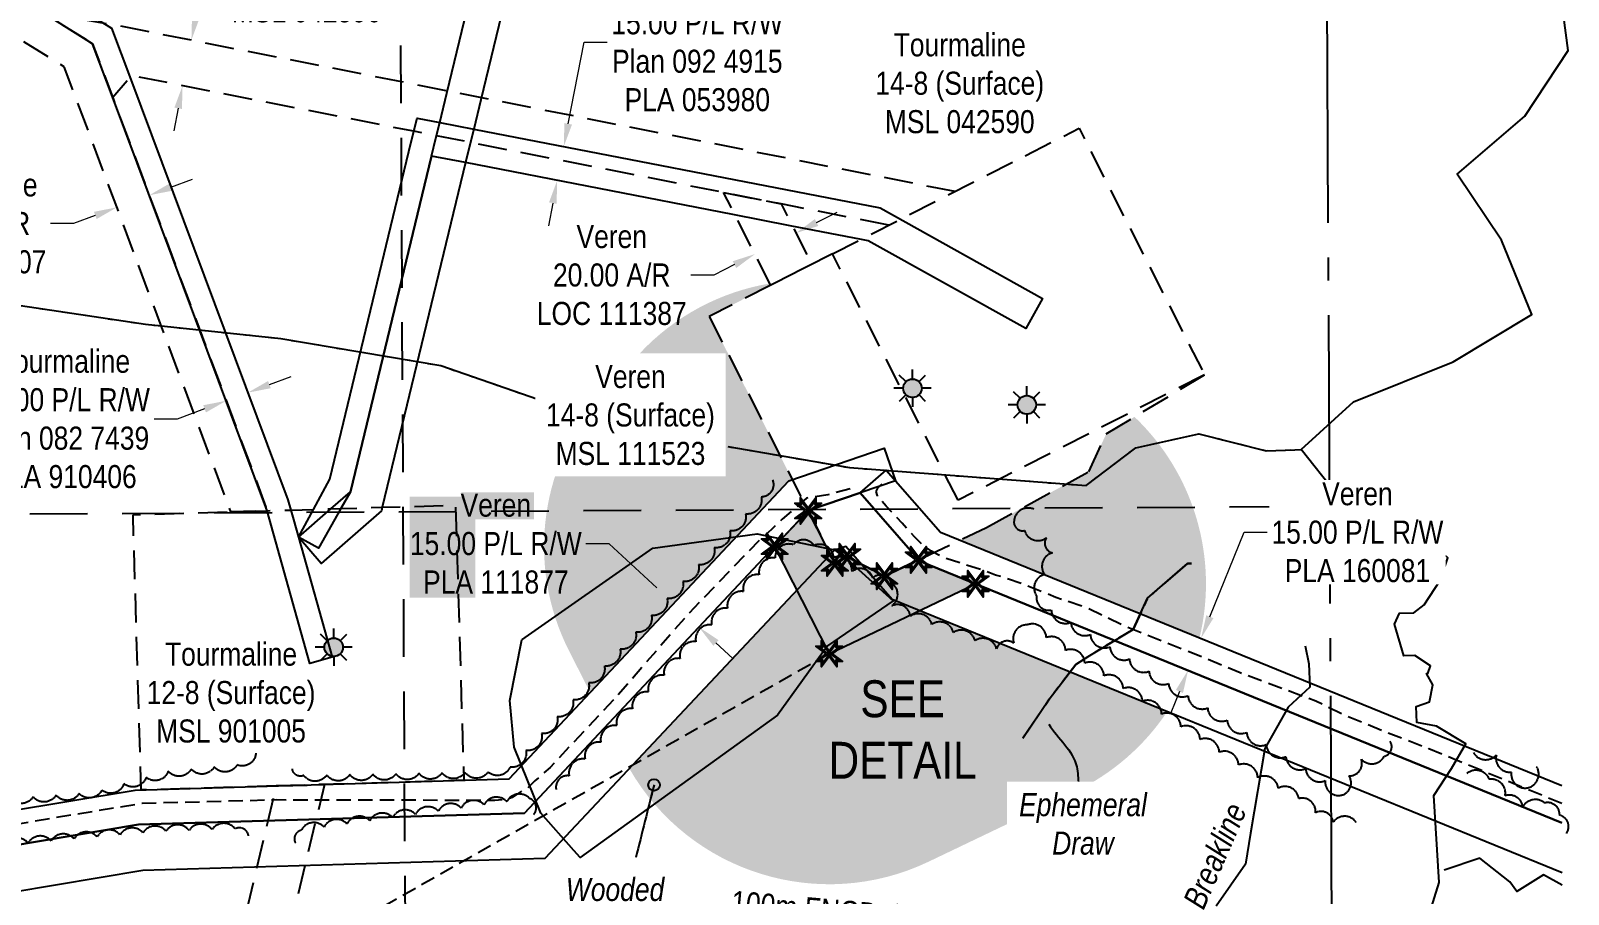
# Model space of a CAD drawing. Extents: x 522678 to 525047, y 5973691 to 5975795.
# Drawn here: x 523102 to 523768, y 5974030 to 5974404 of the extents above; entities that cross this region are included whole.
import ezdxf

# ---------------------------------------------------------------- set-up
doc = ezdxf.new("R2010")
doc.units = 0
doc.header["$LTSCALE"] = 5
doc.header["$PDSIZE"] = 10
for name, pattern in [('0', [1, 1, 0]), ('foc-ACCESSROAD', [3.75, 2.5, -1.25]), ('foc-LSD', [8, 5, -3]), ('foc-QUARTERLINE', [33, 25, -3, 2, -3]), ('foc-TIELINE', [1.875, 1.25, -0.625]), ('foc-TOPO-ephemeral', [6.25, 3.125, -0.625, 0.625, -0.625, 0.625, -0.625]), ('foc-WHEELTRACKS', [2, 0.4, -1.6]), ('UG_PIPE', [1.875, 1.25, -0.625])]:
    doc.linetypes.add(name, pattern=pattern)
doc.layers.get('Defpoints').update_dxf_attribs({"color": 9})
for name, color, linetype in [('AS-PIPE-UG', 44, 'UG_PIPE'), ('AS-UNDERLAY-H', 141, 'Continuous'), ('C-AR', 13, 'foc-ACCESSROAD'), ('C-RW', 13, 'Continuous'), ('C-WS', 13, 'foc-ACCESSROAD'), ('DETAIL-T', 7, 'Continuous'), ('F-AR', 190, 'foc-ACCESSROAD'), ('F-RW', 190, 'Continuous'), ('F-WS', 190, 'foc-ACCESSROAD'), ('F-WS-S', 8, 'Continuous'), ('L-MON', 1, 'Continuous'), ('L-QSEC', 8, 'foc-QUARTERLINE'), ('L-SECTION-LSD', 7, 'foc-LSD'), ('L-TIE', 7, 'foc-TIELINE'), ('P-BUFFER-H 30m', 51, 'Continuous'), ('P-BUFFER-T', 40, 'Continuous'), ('P-PROPOSED', 10, 'Continuous'), ('P-PROPOSED-H', 21, 'Continuous'), ('T-BUSH', 110, '0'), ('T-CREEK', 160, 'Continuous'), ('T-DRAW', 143, 'foc-TOPO-ephemeral'), ('T-SLOPE', 48, 'Continuous'), ('T-WATER', 160, 'Continuous'), ('T-WATER-P3', 160, 'foc-WHEELTRACKS'), ('T-WATER-T', 170, 'Continuous'), ('WETLAND', 143, 'Continuous'), ('WETLAND-T', 146, 'Continuous')]:
    doc.layers.add(name, color=color, linetype=linetype)
for name, color, linetype, lineweight in [('C-AR-T', 13, 'Continuous', 9), ('C-RW-T', 13, 'Continuous', 9), ('F-AR-T', 190, 'Continuous', 9), ('F-RW-T', 190, 'Continuous', 9), ('F-WS-T', 190, 'Continuous', 9), ('T-TEXT', 48, 'Continuous', 18)]:
    doc.layers.add(name, color=color, linetype=linetype, lineweight=lineweight)
doc.styles.add('80CG', font='ARIALN.TTF', dxfattribs={"height": 10})
doc.styles.add('80L', font='ARIALN.TTF', dxfattribs={"height": 10})
doc.styles.add('foc-LtypeFont', font='ARIALN.TTF', dxfattribs={"height": 7.349999999999999})
doc.linetypes.add('foc-TOPO-flowdirection-NOLINE', pattern='A,0,[">",foc-LtypeFont,S=0.3,R=0,X=0,Y=-0.945],-20,[">",foc-LtypeFont,S=0.3,R=0,X=0,Y=-0.945],0', length=20)
doc.dimstyles.new('Compass 5 000', dxfattribs={"dimscale": 5, "dimtxt": 9, "dimasz": 2, "dimexe": 0.2, "dimexo": 0.0625, "dimgap": 0.5, "dimtad": 0, "dimtih": 1, "dimtoh": 1, "dimzin": 0, "dimdsep": 46, "dimtxsty": '80CG', "dimcen": 0.1, "dimse1": 1, "dimse2": 1, "dimclrd": 256, "dimclrt": 256, "dimaunit": 1, "dimadec": 4, "dimazin": 0, "dimtfac": 0.06, "dimtofl": 0, "dimtmove": 0, "dimatfit": 1, "dimfxl": 0.2, "dimtolj": 1, "dimtzin": 0, "dimlwd": -1, "dimarcsym": 0})

# ---------------------------------------------------------------- blocks, each defined once
blk = doc.blocks.new('GAS')
h = blk.add_hatch(color=255)
h.dxf.hatch_style = 1
edge = h.paths.add_edge_path()
edge.add_arc((0, 0), 0.9, 0, 360)
for p, q in [((0, 0.8077887887338874), (0, 1.615577579286764)), ((-0.8077887898725749, 0), (-1.615577579628734, 0)), ((-0.5711929310346023, 0.5711929297831376), (-1.142385862069204, 1.142385861385264)), ((0.5711929310309642, 0.5711929297831376), (1.142385862065566, 1.142385861385264)), ((1.615577579625096, 0), (0.8077887898689368, 0)), ((-0.5711929310346023, -0.5711929316021271), (-1.142385862069204, -1.142385863204253)), ((0, -0.8077887905528768), (0, -1.615577581105753)), ((1.142385862065566, -1.142385863204253), (0.5711929310309642, -0.5711929316021271))]:
    blk.add_line(p, q)
blk.add_circle((0, 0), 0.8000000000000003)
blk = doc.blocks.new('*D19')
at = {"layer": 'Defpoints', "color": 0, "transparency": 16777216}
for p in [(523139.2750503998, 5974327.661369212), (523154.1843393564, 5974330.629189067), (523140.1320033029, 5974325.37113303)]:
    blk.add_point(p, dxfattribs=at)
at = {"layer": 'F-AR-T', "transparency": 16777216}
for p, q in [((523162.6932110256, 5974336.423898116), (523172.0590355983, 5974339.928370983)), ((523120.5434012553, 5974320.652423477), (523110.5434012557, 5974320.652423477)), ((523129.9092258275, 5974324.156896344), (523120.5434012553, 5974320.652423477))]:
    blk.add_line(p, q, dxfattribs=at)
for points in [[(523162.1091322142, 5974337.984868878), (523163.2772898371, 5974334.862927353), (523153.3273864533, 5974332.919425248)], [(523129.3251470162, 5974325.717867106), (523130.4933046391, 5974322.595925582), (523139.2750503998, 5974327.661369212)]]:
    blk.add_solid(points, dxfattribs=at)
at = {"layer": 'F-AR-T', "transparency": 16777216, "insert": (523076.2425827018, 5974320.652423477), "char_height": 10, "attachment_point": 5, "style": '80CG'}
blk.add_mtext('\\A1;Tourmaline\\P15.00 A/R\\PLOC 910507', dxfattribs=at)
blk = doc.blocks.new('*D20')
at = {"layer": 'Defpoints', "color": 0, "transparency": 16777216}
for p in [(523184.4618848164, 5974249.711581515), (523193.8297709927, 5974253.216833444), (523186.6717654923, 5974243.805612114)]:
    blk.add_point(p, dxfattribs=at)
at = {"layer": 'F-RW-T', "transparency": 16777216}
for p, q in [((523205.4054737282, 5974250.815343626), (523214.7712957878, 5974254.319823209)), ((523165.4341118657, 5974235.858960656), (523155.4341118662, 5974235.858960656)), ((523177.3059434327, 5974240.301132531), (523165.4341118657, 5974235.858960656))]:
    blk.add_line(p, q, dxfattribs=at)
for points in [[(523204.8213937976, 5974252.376313969), (523205.989553659, 5974249.254373282), (523196.0396516686, 5974247.310864043)], [(523176.7218635022, 5974241.862102875), (523177.8900233635, 5974238.740162187), (523186.6717654923, 5974243.805612114)]]:
    blk.add_solid(points, dxfattribs=at)
at = {"layer": 'F-RW-T', "transparency": 16777216, "insert": (523116.3481637074, 5974235.858960656), "char_height": 10, "attachment_point": 5, "style": '80CG'}
blk.add_mtext('\\A1;Tourmaline\\P10.00 P/L R/W\\PPlan 082 7439\\PPLA 910406', dxfattribs=at)
blk = doc.blocks.new('*D21')
at = {"layer": 'C-RW-T', "transparency": 16777216}
for p, q in [((523352.6086636088, 5974181.829709841), (523342.6086636093, 5974181.829709841)), ((523373.2478468646, 5974162.668963416), (523352.6086636088, 5974181.829709841)), ((523398.9399062959, 5974138.817291101), (523406.2685864801, 5974132.013582792))]:
    blk.add_line(p, q, dxfattribs=at)
for points in [[(523374.3817982501, 5974163.890410114), (523372.1138954796, 5974161.447516719), (523380.5765270488, 5974155.865255106)], [(523400.0738576814, 5974140.038737799), (523397.8059549108, 5974137.595844404), (523391.6112261121, 5974145.620999411)]]:
    blk.add_solid(points, dxfattribs=at)
at = {"layer": 'Defpoints', "color": 0, "transparency": 16777216}
for p in [(523391.6112261121, 5974145.620999411), (523365.4295019875, 5974139.54949062), (523376.4642010508, 5974129.305234925)]:
    blk.add_point(p, dxfattribs=at)
at = {"layer": 'C-RW-T', "transparency": 16777216, "insert": (523303.5227154507, 5974181.829709841), "char_height": 10, "attachment_point": 5, "style": '80CG'}
blk.add_mtext('\\A1;Veren\\P15.00 P/L R/W\\PPLA 111877', dxfattribs=at)
blk = doc.blocks.new('*D22')
at = {"layer": 'C-RW-T', "transparency": 16777216}
for p, q in [((523613.0266954801, 5974150.18861603), (523627.9117879369, 5974186.770899433)), ((523627.9117879369, 5974186.770899433), (523637.9117879369, 5974186.770899433)), ((523599.8374156095, 5974117.774039131), (523596.0685297889, 5974108.511453116))]:
    blk.add_line(p, q, dxfattribs=at)
for points in [[(523611.4829311443, 5974150.816763667), (523614.5704598157, 5974149.560468393), (523609.2578096595, 5974140.926030017)], [(523598.2936512737, 5974118.402186768), (523601.3811799451, 5974117.145891494), (523603.6063014306, 5974127.036625145)]]:
    blk.add_solid(points, dxfattribs=at)
at = {"layer": 'Defpoints', "color": 0, "transparency": 16777216}
for p in [(523598.7528596278, 5974145.200425651), (523593.1013513987, 5974131.311020779), (523603.6063014306, 5974127.036625145)]:
    blk.add_point(p, dxfattribs=at)
at = {"layer": 'C-RW-T', "transparency": 16777216, "insert": (523676.9977360961, 5974186.770899432), "char_height": 10, "attachment_point": 5, "style": '80CG', "bg_fill": 3, "box_fill_scale": 1.1, "bg_fill_color": 256, "bg_fill_true_color": 13158600, "bg_fill_transparency": 0}
blk.add_mtext('\\A1;Veren\\P15.00 P/L R/W\\PPLA 160081', dxfattribs=at)
blk = doc.blocks.new('*D24')
at = {"layer": 'Defpoints', "color": 0, "transparency": 16777216}
for p in [(523332.9928683237, 5974354.041250299), (523379.1857856165, 5974345.072841713), (523376.3284922085, 5974330.355992363)]:
    blk.add_point(p, dxfattribs=at)
at = {"layer": 'F-RW-T', "transparency": 16777216}
for p, q in [((523334.8987906663, 5974363.857943227), (523341.7734415921, 5974399.266698146)), ((523341.7734415921, 5974399.266698146), (523351.7734415919, 5974399.266698146)), ((523328.2296525732, 5974329.507708021), (523326.3237302309, 5974319.691015094))]:
    blk.add_line(p, q, dxfattribs=at)
for points in [[(523333.2626751784, 5974364.175596951), (523336.534906154, 5974363.540289503), (523332.9928683237, 5974354.041250299)], [(523326.5935370853, 5974329.825361745), (523329.865768061, 5974329.190054297), (523330.1355749158, 5974339.324400948)]]:
    blk.add_solid(points, dxfattribs=at)
at = {"layer": 'F-RW-T', "transparency": 16777216, "insert": (523390.8593897508, 5974399.266698146), "char_height": 10, "attachment_point": 5, "style": '80CG'}
blk.add_mtext('\\A1;Tourmaline\\P15.00 P/L R/W\\PPlan 092 4915\\PPLA 053980', dxfattribs=at)
blk = doc.blocks.new('*D25')
at = {"layer": 'Defpoints', "color": 0, "transparency": 16777216}
for p in [(523171.5800767913, 5974400.175852289), (523207.3820048324, 5974393.234691308), (523203.549369744, 5974373.466279942)]:
    blk.add_point(p, dxfattribs=at)
at = {"layer": 'F-AR-T', "transparency": 16777216}
for p, q in [((523173.4834028417, 5974409.993048933), (523177.2633519094, 5974429.48971021)), ((523177.2633519094, 5974429.48971021), (523187.2633519094, 5974429.48971021)), ((523165.8441156526, 5974370.590244279), (523163.9407896025, 5974360.773047635))]:
    blk.add_line(p, q, dxfattribs=at)
for points in [[(523171.8472034012, 5974410.310269942), (523175.1196022824, 5974409.675827925), (523171.5800767913, 5974400.175852289)], [(523164.207916212, 5974370.907465287), (523167.4803150933, 5974370.273023271), (523167.747441703, 5974380.407440923)]]:
    blk.add_solid(points, dxfattribs=at)
at = {"layer": 'F-AR-T', "transparency": 16777216, "insert": (523221.536885333, 5974429.48971021), "char_height": 10, "attachment_point": 5, "style": '80CG'}
blk.add_mtext('\\A1;Tourmaline\\P20.00 A/R\\PMSL 042590', dxfattribs=at)
blk = doc.blocks.new('*D26')
at = {"layer": 'C-AR-T', "transparency": 16777216}
for p, q in [((523442.5550671415, 5974321.073923307), (523451.4535812079, 5974325.636427818)), ((523406.9707799642, 5974302.828914139), (523398.0722658974, 5974298.266409629)), ((523398.0722658974, 5974298.266409629), (523388.0722658974, 5974298.266409629))]:
    blk.add_line(p, q, dxfattribs=at)
for points in [[(523441.7946497235, 5974322.557008985), (523443.3154845601, 5974319.59083763), (523433.6565530747, 5974316.511418797)], [(523406.2103625461, 5974304.311999817), (523407.7311973828, 5974301.345828461), (523415.8692940311, 5974307.391418649)]]:
    blk.add_solid(points, dxfattribs=at)
at = {"layer": 'Defpoints', "color": 0, "transparency": 16777216}
for p in [(523415.8692940311, 5974307.391418649), (523436.5338962208, 5974310.899571531), (523418.7466371772, 5974301.779571383)]:
    blk.add_point(p, dxfattribs=at)
at = {"layer": 'C-AR-T', "transparency": 16777216, "insert": (523353.7714473438, 5974298.266409628), "char_height": 10, "attachment_point": 5, "style": '80CG'}
blk.add_mtext('\\A1;Veren\\P20.00 A/R\\PLOC 111387', dxfattribs=at)
blk = doc.blocks.new('TEMP')
h = blk.add_hatch(color=255)
h.dxf.hatch_style = 1
h.paths.add_polyline_path([(-5.274161e-10, 0.2514284397220763), (-0.6656854269836912, 1.152061669657268), (-0.6656854269836914, 0.6656854303339061), (-1.152061663105632, 0.6656854303339061), (-0.2514284404497629, 5.273253e-10), (-1.152061661774314, -0.665685419564579), (-0.6656854224511335, -0.6656854195645793), (-0.6656854224511335, -1.152061655686338), (-5.273251e-10, -0.2514284436956587), (0.6656854183820542, -1.152061663420681), (0.6656854183820542, -0.6656854208922597), (1.152061656810019, -0.6656854053035205), (0.2514284429676993, 5.273253e-10), (1.152061671303363, 0.6656854258011663), (0.6656854287749412, 0.6656854258011663), (0.6656854131859291, 1.15206166422904)])
h.paths.add_polyline_path([(0.5656854229146121, 0.8485281473411305), (0.5656854319800914, 0.5656854258011663), (0.8485281444547581, 0.5656854258011663), (0.0831890339399251, 0), (0.8485281399220186, -0.5656854150320215), (0.5656854183820542, -0.5656854240973189), (0.5656854183820542, -0.8485281365719859), (0, -0.08318903609469999), (-0.5656854224511337, -0.8485281320390644), (-0.5656854224511337, -0.5656854195645792), (-0.8485281349258001, -0.5656854195645794), (-0.0831890328488955, 0), (-0.8485281394583584, 0.5656854303339058), (-0.5656854269836913, 0.5656854303339061), (-0.5656854269836913, 0.8485281428085727), (0, 0.0831890306941206)], flags=16)
h = blk.add_hatch(color=1)
h.dxf.hatch_style = 1
h.paths.add_polyline_path([(0, 0.0831890306941205), (-0.5656854269836911, 0.8485281428085727), (-0.5656854269836912, 0.5656854303339061), (-0.8485281394583578, 0.5656854303339061), (-0.0831890328488953, -1e-16), (-0.8485281349258001, -0.5656854195645793), (-0.5656854224511337, -0.5656854195645793), (-0.5656854224511337, -0.848528132039064), (0, -0.08318903609469999), (0.5656854183820542, -0.8485281365719856), (0.5656854183820542, -0.5656854240973191), (0.8485281399220184, -0.5656854150320213), (0.0831890339399251, -1e-16), (0.8485281444547581, 0.5656854258011663), (0.5656854319800914, 0.5656854258011663), (0.5656854229146121, 0.8485281473411308)])
at = {"color": 1}
for p, q in [((-0.0831890328488953, 0), (0.0831890339399252, 0)), ((0, 0.0831890306941205), (0, -0.08318903609469999))]:
    blk.add_line(p, q, dxfattribs=at)
at = {"color": 255, "flags": 128}
blk.add_lwpolyline([(-0.251428440449763, 5.27325e-10), (-1.152061663105632, 0.6656854303339061), (-0.6656854269836914, 0.6656854303339061), (-0.6656854269836914, 1.152061669657268), (-5.274159999999999e-10, 0.2514284397220763), (0.6656854131859291, 1.15206166422904), (0.6656854287749412, 0.6656854258011663), (1.152061671303363, 0.6656854258011663), (0.2514284429676991, 5.27325e-10), (1.152061656810019, -0.6656854053035204), (0.6656854183820542, -0.6656854208922596), (0.6656854183820542, -1.152061663420681), (-5.27325e-10, -0.2514284436956586), (-0.6656854224511335, -1.152061655686338), (-0.6656854224511335, -0.6656854195645793), (-1.152061661774314, -0.6656854195645793)], close=True, dxfattribs=at)
at = {"color": 1, "flags": 128}
blk.add_lwpolyline([(-0.0831890328488953, 0), (-0.8485281394583578, 0.5656854303339061), (-0.5656854269836913, 0.5656854303339061), (-0.5656854269836913, 0.8485281428085727), (0, 0.0831890306941205), (0.5656854229146121, 0.8485281473411305), (0.5656854319800914, 0.5656854258011663), (0.8485281444547581, 0.5656854258011663), (0.0831890339399252, 0), (0.8485281399220184, -0.5656854150320214), (0.5656854183820542, -0.5656854240973189), (0.5656854183820542, -0.8485281365719856), (0, -0.08318903609469999), (-0.5656854224511335, -0.848528132039064), (-0.5656854224511335, -0.5656854195645792), (-0.8485281349258001, -0.5656854195645792)], close=True, dxfattribs=at)

msp = doc.modelspace()

# ---------------------------------------------------------------- hatches: boundary and pattern name
at = {"layer": 'AS-UNDERLAY-H'}
h = msp.add_hatch(color=256, dxfattribs=at)
h.dxf.hatch_style = 1
h.paths.add_polyline_path([(523266.2327806012, 5974202.277971695), (523294.5809477205, 5974202.277971695), (523294.5809477205, 5974158.500552157), (523266.2327806012, 5974158.500552157)])
h = msp.add_hatch(color=256, dxfattribs=at)
h.dxf.hatch_style = 1
h.paths.add_polyline_path([(523288.5286951399, 5974204.092631968), (523320.0809141228, 5974204.092631968), (523320.0809141228, 5974192.365857841), (523288.5286951399, 5974192.365857841)])
at = {"layer": 'P-BUFFER-H 30m'}
h = msp.add_hatch(color=256, dxfattribs=at)
h.dxf.hatch_style = 1
edge = h.paths.add_edge_path()
edge.add_arc((523511.4031112422, 5974164.483417061), 99.94220000008123, 295.5776961907939, 326.2776568551104, ccw=False)
edge.add_line((523554.5516225093, 5974074.335486878), (523491.1902200762, 5974044.00811074))
edge.add_arc((523448.0417088087, 5974134.156040923), 99.94219999971143, 209.9214887939318, 295.57769619123485, ccw=False)
edge.add_line((523361.4208316273, 5974084.303588855), (523434.0211902478, 5974161.676187129))
edge.add_line((523434.0211902479, 5974161.67618713), (523448.041708809, 5974134.156040923))
edge.add_line((523448.041708809, 5974134.156040923), (523487.0510347082, 5974152.827510525))
edge.add_line((523487.0510347082, 5974152.827510525), (523594.5288058982, 5974108.99862429))
edge = h.paths.add_edge_path()
edge.add_arc((523511.4031112427, 5974164.48341706), 99.94220000011802, -13.558457553594792, 46.36260017975161, ccw=False)
edge.add_line((523608.5600456022, 5974141.053234675), (523504.7034390318, 5974183.405428471))
edge.add_line((523504.7034390318, 5974183.40542847), (523516.2240394609, 5974188.908726486))
edge.add_line((523516.2240394609, 5974188.908726486), (523560.5178469383, 5974212.998552459))
edge.add_line((523560.5178469383, 5974212.998552459), (523568.1131519917, 5974229.438330325))
edge.add_line((523568.1131519916, 5974229.438330325), (523580.3724339163, 5974236.813741758))
edge = h.paths.add_edge_path()
edge.add_line((523344.4467806796, 5974117.334377812), (523430.5867858413, 5974209.136624269))
edge.add_line((523430.5867858413, 5974209.136624269), (523432.0238471808, 5974209.628699222))
edge.add_line((523432.0238471809, 5974209.628699222), (523396.026, 5974280.287))
edge.add_line((523396.026, 5974280.287), (523422.7414117426, 5974293.897535481))
edge.add_line((523422.7414117426, 5974293.897535481), (523422.3514552889, 5974294.663238226))
edge.add_arc((523438.9146577845, 5974196.10308571), 99.94219999977794, 99.5395173582179, 136.8225749917452)
edge.add_line((523366.0329789753, 5974264.489518829), (523351.4941464642, 5974248.99500518))
edge.add_arc((523424.3758252725, 5974180.60857206), 99.94219999998371, 136.8225749910594, 206.9971961912575)
edge.add_line((523335.3244527875, 5974135.240120473), (523344.4467806796, 5974117.334377812))
at = {"layer": 'P-PROPOSED-H'}
h = msp.add_hatch(color=256, dxfattribs=at)
h.dxf.hatch_style = 1
h.paths.add_polyline_path([(523486.7959606494, 5974174.865276803), (523471.9349953659, 5974167.752206911), (523455.7940192623, 5974176.181074924), (523450.450999998, 5974173.45899997), (523438.9146577838, 5974196.103085709), (523424.3758252726, 5974180.60857206), (523448.041708809, 5974134.156040923), (523511.4031112421, 5974164.483417061), (523487.266999998, 5974174.325999969)])

# ---------------------------------------------------------------- linework, layer by layer
at = {"layer": 'AS-PIPE-UG', "flags": 128}
for points in [[(523765.5969193013, 5974069.182290294), (523707.934, 5974092.945), (523688.695, 5974100.398), (523671.978, 5974107.2), (523658.9309999966, 5974113.591), (523626.183, 5974125.805000035), (523606.188, 5974134.124), (523576.369, 5974145.9), (523559.942, 5974153.934), (523546.198, 5974158.563), (523533.1469999966, 5974163.876), (523523.165, 5974167.402), (523520.112, 5974168.248), (523514.165, 5974170.514), (523507.0789999967, 5974172.765), (523496.84, 5974176.034), (523494.918, 5974177.191), (523492.336, 5974178.556), (523488.169, 5974181.607), (523484.969, 5974184.869), (523479.654, 5974190.703), (523472.769, 5974198.173), (523471.062, 5974200.155), (523468.924, 5974202.586), (523468.406, 5974204.464), (523469.301, 5974206.221), (523473.194, 5974209.527)], [(523457.1019999966, 5974205.669), (523447.4019999999, 5974202.99), (523438.12, 5974201.544), (523427.698, 5974192.486), (523420.079, 5974185.084), (523417.647, 5974183.213), (523386.647, 5974151.072), (523356.169, 5974115.863), (523327.0389999978, 5974084.843), (523320.415, 5974078.979), (523317.515, 5974076.095), (523315.721, 5974075.284), (523310.608, 5974071.747), (523307.495, 5974070.825), (523303.041, 5974070.505), (523208.258, 5974070.729), (523150.223, 5974069.189000054), (523077.116, 5974057.122), (522977.648, 5974055.625), (522849.415, 5974052.87), (522742.1798353035, 5974051.421929343)]]:
    msp.add_lwpolyline(points, dxfattribs=at)
at = {"layer": 'C-AR', "flags": 128}
msp.add_lwpolyline([(523402.2828522754, 5974334.069136621), (523427.2253258147, 5974329.138329405), (523440.5516864302, 5974302.971225899), (523422.7414117426, 5974293.897535481)], close=True, dxfattribs=at)
msp.add_lwpolyline([(523159.3597819726, 5973692.997743352), (523143.4964369201, 5973792.830534185), (523142.3195635768, 5973800.243291759), (523204.762523097, 5974061.176654832), (523208.5065372844, 5974076.823380891), (523229.22461435, 5974077.444470015), (523225.4769543773, 5974061.78462021), (523162.7001160908, 5973799.455281781), (523163.7326781665, 5973792.949750587), (523179.5961725459, 5973693.117494655)], dxfattribs=at)
at = {"layer": 'C-RW', "flags": 128}
for points in [[(522742.1439649884, 5974058.686326848), (522802.0143133564, 5974059.867393916), (523090.5537876516, 5974065.57886697), (523147.1591647799, 5974074.984301628), (523309.2688018414, 5974079.844044754), (523430.5867858413, 5974209.136624269), (523471.8705269226, 5974223.272899718), (523476.727, 5974209.09), (523438.969, 5974196.161), (523315.941, 5974065.046), (523148.619, 5974060.03), (523091.938, 5974050.612), (522802.3109999964, 5974044.879), (522742.2179967255, 5974043.693540598)], [(522742.2179967255, 5974043.693540598), (522802.3109999964, 5974044.879), (523091.938, 5974050.612), (523148.619, 5974060.03), (523315.941, 5974065.046), (523438.969, 5974196.161), (523461.466212218, 5974203.864439186), (523487.267, 5974174.326), (523765.6397749237, 5974060.807003968)], [(523765.750462463, 5974039.175307125), (523475.3306197828, 5974157.607035878), (523455.2422941526, 5974180.605472593), (523450.145285541, 5974178.86016764), (523324.8372642109, 5974045.31527366), (523150.5654469602, 5974040.090931163), (523093.7836164621, 5974030.656177372), (522802.7065821895, 5974024.894474776), (522742.3167057083, 5974023.703158944)]]:
    msp.add_lwpolyline(points, dxfattribs=at)
at = {"layer": 'C-RW'}
msp.add_lwpolyline([(523765.6397749237, 5974060.807003968), (523487.267, 5974174.326), (523461.4499999965, 5974203.883), (523472.7407111904, 5974213.745039139), (523496.2192851626, 5974186.865223092), (523765.5567592685, 5974077.030776577)], dxfattribs=at)
at = {"layer": 'C-WS'}
msp.add_lwpolyline([(523450.450999998, 5974173.45899997), (523455.7940192623, 5974176.181074924), (523471.9349953659, 5974167.752206911), (523516.2240394609, 5974188.908726486), (523560.5178469383, 5974212.998552459), (523568.1131519916, 5974229.438330325), (523610.6817476879, 5974255.048387204), (523503.8989654086, 5974200.64642399), (523449.4568234864, 5974307.508070962), (523422.7414117426, 5974293.897535481), (523396.026, 5974280.287)], close=True, dxfattribs=at)
at = {"layer": 'F-AR', "flags": 128}
msp.add_lwpolyline([(522739.3134989794, 5974631.907671107), (522751.2266861018, 5974624.966448081), (522802.4657615935, 5974595.113510447), (522839.5452126961, 5974573.510999936), (522869.7901535676, 5974555.888594175), (522921.1159467932, 5974525.984948725), (522929.750087909, 5974520.953243658), (522968.4825605255, 5974498.385114635), (523107.2807434791, 5974411.976060108), (523128.7461317168, 5974398.613622791), (523137.8177956727, 5974374.369245901), (523203.9074010203, 5974197.74288243), (523204.3616805533, 5974196.124982805), (523188.6487372711, 5974195.660480501), (523188.0631744685, 5974197.273425316), (523116.4828202634, 5974388.574390206), (522964.0231390735, 5974482.831883256), (522961.7234902768, 5974484.222375621), (522922.0708012343, 5974507.773718005), (522917.2422469372, 5974510.641268766), (522913.5168851012, 5974512.943614053), (522908.773201813, 5974515.874828797), (522869.8766956888, 5974538.449850411), (522860.7570340142, 5974543.741938195), (522839.631570683, 5974556.002513632), (522772.5422971697, 5974594.934739079), (522739.4010965427, 5974614.167555911)], dxfattribs=at)
at = {"layer": 'F-RW'}
for points in [[(523375.428635689, 5974698.444427132), (523358.523945571, 5974628.535636863), (523351.2208886438, 5974598.335042461), (523297.0338739196, 5974374.260892194), (523293.9762065121, 5974361.616380541), (523292.3097420248, 5974354.726349743), (523290.4490129199, 5974347.029968799), (523254.3142437809, 5974197.60310021), (523253.9443038104, 5974196.07364439), (523227.8238716208, 5974173.322128167), (523217.9696435665, 5974184.636741341), (523232.0416291563, 5974196.944202116), (523240.5116721631, 5974204.352647548), (523275.6810338272, 5974349.896974801), (523277.5401266743, 5974357.582635154), (523279.2090982457, 5974364.483379441), (523282.2659392064, 5974377.123574468), (523335.7485447974, 5974598.243861596), (523343.0530014411, 5974628.44443797), (523359.960995566, 5974698.353357536)], [(522973.6212810558, 5974506.957549163), (523136.9140499292, 5974405.301155116), (523145.2531197552, 5974383.089563259), (523213.4133572119, 5974200.858884983), (523214.6571889655, 5974196.42974845), (523217.9696435665, 5974184.636741341), (523232.5782235824, 5974132.617930455), (523222.955597593, 5974129.915454486), (523204.3616805533, 5974196.124982805), (523203.9074010203, 5974197.74288243), (523137.8177956727, 5974374.369245901), (523128.7461317168, 5974398.613622791), (523107.2807434791, 5974411.976060108), (522968.4825605255, 5974498.385114635)]]:
    msp.add_lwpolyline(points, dxfattribs=at)
msp.add_lwpolyline([(523293.9762065121, 5974361.616380541), (523470.0885989484, 5974327.423954841), (523540.5233784634, 5974288.183634209), (523533.2271839518, 5974275.085379613), (523464.881014809, 5974313.163537385), (523462.0331749546, 5974313.716324857), (523431.1495976347, 5974319.712377378), (523406.20310839, 5974324.555670207), (523290.4490129199, 5974347.029968799), (523275.6810338272, 5974349.896974801), (523240.5116721631, 5974204.352647548), (523236.412070941, 5974197.07377259), (523226.719165198, 5974179.864611275), (523217.9696435665, 5974184.636741341), (523224.4891814421, 5974196.720618185), (523231.5397759117, 5974209.789137949), (523265.8600110352, 5974351.802555975), (523267.7153679843, 5974359.48239019), (523269.3839039006, 5974366.390332976), (523279.2090982457, 5974364.483379441), (523293.9762065121, 5974361.616380541)], close=True, dxfattribs=at)
at = {"layer": 'F-WS', "flags": 128}
for points in [[(523473.8383447393, 5974319.922108176), (523427.2425478406, 5974329.134924305), (523402.3275261715, 5974334.060305156), (523292.5222897665, 5974355.768752121), (523277.7642631967, 5974358.686415213), (523267.9479008572, 5974360.626999262), (523145.6132382823, 5974384.777031464), (523137.4678194762, 5974375.30457098), (523128.7461317168, 5974398.613622791), (523107.2807434791, 5974411.976060102), (523137.3381967689, 5974406.991258289), (523282.5713332918, 5974378.2069384), (523297.3275929839, 5974375.283585873), (523502.6551936441, 5974334.594426239)], [(523449.4568234864, 5974307.508070962), (523556.345, 5974361.931), (523610.7, 5974255.086)]]:
    msp.add_lwpolyline(points, dxfattribs=at)
msp.add_lwpolyline([(523208.3646771248, 5974076.819128229), (523149.8099070591, 5974075.063765913), (523146.2787207445, 5974194.406061783), (523188.6487372711, 5974195.660480501), (523204.3616805533, 5974196.124982805), (523214.6571889655, 5974196.42974845), (523224.4891814421, 5974196.720618185), (523232.0416291563, 5974196.944202116), (523236.412070941, 5974197.07377259), (523254.3142437809, 5974197.60310021), (523286.0942356928, 5974198.543577417), (523289.6249241296, 5974079.255158153), (523208.3646771248, 5974076.819128229)], close=True, dxfattribs=at)
at = {"layer": 'L-QSEC'}
msp.add_line((523666.8981303013, 5973825.926432576), (523662.9363008504, 5974600.187875128), dxfattribs=at)
at = {"layer": 'L-SECTION-LSD', "flags": 128}
for points in [[(523261.2346011285, 5974597.8208588), (523265.2793370574, 5973793.566008328)], [(522861.5311842692, 5974193.323551062), (523664.9939193237, 5974198.066918868)]]:
    msp.add_lwpolyline(points, dxfattribs=at)
at = {"layer": 'L-TIE', "flags": 128}
msp.add_lwpolyline([(523448.041708809, 5974134.156040923), (522843.409, 5973791.069)], dxfattribs=at)
at = {"layer": 'P-PROPOSED', "flags": 128}
msp.add_lwpolyline([(523486.7959606494, 5974174.865276803), (523471.9349953659, 5974167.752206911), (523455.7940192623, 5974176.181074924), (523450.450999998, 5974173.45899997), (523438.9146577838, 5974196.103085709), (523424.3758252726, 5974180.60857206), (523448.041708809, 5974134.156040923), (523511.4031112421, 5974164.483417061), (523487.266999998, 5974174.325999969)], close=True, dxfattribs=at)
at = {"layer": 'T-BUSH', "flags": 128}
for points in [[(523423.4624376411, 5974209.514227062, -0.52056705), (523418.5991069698, 5974202.062142385, -0.52056705), (523411.798192372, 5974194.738755599, -0.52056705), (523404.9972777744, 5974187.41536881, -0.52056705), (523398.1963631767, 5974180.091982023, -0.52056705), (523391.395448579, 5974172.768595234, -0.52056705), (523384.5945339813, 5974165.445208447, -0.52056705), (523377.7936193837, 5974158.12182166, -0.52056705), (523370.992704786, 5974150.798434871, -0.52056705), (523364.191790188, 5974143.475048084, -0.52056705), (523357.3908755906, 5974136.151661295, -0.52056705), (523350.5899609929, 5974128.828274508, -0.52056705), (523343.789046392, 5974121.504887772, -0.52056705), (523336.9881317975, 5974114.181500933, -0.52056705), (523330.1872171998, 5974106.858114145, -0.52056705), (523323.3863025989, 5974099.534727357, -0.52056705), (523316.5853880045, 5974092.211340569, -0.52056705), (523309.6847762339, 5974085.018120746, -0.52056705), (523300.2014711906, 5974082.8519718, -0.52056705), (523290.208993761, 5974082.6653488, -0.52056705), (523280.2165163282, 5974082.478725696, -0.52056705), (523270.2240388954, 5974082.292102695, -0.52056705), (523260.2315614594, 5974082.105479591, -0.52056705), (523250.2390840299, 5974081.91885659, -0.52056705), (523240.246606597, 5974081.732233486, -0.52056705), (523230.2541291643, 5974081.545610486, -0.52056705), (523220.2616517282, 5974081.358987382, -0.52056705), (523215.3269953364, 5974084.233981287, -0.52056705)], [(523536.7189023565, 5974196.774601012, 0.52056705), (523528.1375723906, 5974191.651593156, 0.52056705), (523532.6807169231, 5974187.529876625, 0.52056705), (523542.1668971793, 5974184.383955834, 0.52056705), (523544.7535679608, 5974177.891919685, 0.52056705), (523541.3504227884, 5974168.494950139, 0.52056705), (523537.9472776127, 5974159.097980609, 0.52056705), (523544.2884804079, 5974153.060625411, 0.52056705), (523552.7597982304, 5974147.7576821, 0.52056705), (523561.2311160503, 5974142.454738788, 0.52056705), (523569.7024338755, 5974137.151795478, 0.52056705), (523578.1737516981, 5974131.848852167, 0.52056705), (523586.6450695174, 5974126.545908856, 0.52056705), (523595.1163873432, 5974121.242965546, 0.52056705), (523603.5877051657, 5974115.940022235, 0.52056705), (523612.0590229883, 5974110.637078924, 0.52056705), (523620.5303408092, 5974105.334135613, 0.52056705), (523629.0016586334, 5974100.031192302, 0.52056705), (523637.4729764559, 5974094.728248991, 0.52056705), (523645.9908082966, 5974089.500717081, 0.52056705), (523654.5316545463, 5974084.310497553, 0.52056705), (523663.0725007961, 5974079.120278026, 0.52056705), (523670.1057206654, 5974072.823538783, 0.52056705), (523673.3336534743, 5974081.148484923, 0.52056705), (523678.6893210735, 5974088.399414471, 0.52056705), (523688.5992034941, 5974089.695047117, 0.52056705), (523691.1670274294, 5974096.17431432, 0.52056705)], [(523676.4712731558, 5974060.955432746, 0.52056705), (523666.4793823091, 5974061.171188941, 0.52056705), (523658.8577045635, 5974065.164564594, 0.52056705), (523651.6099931529, 5974071.353462229, 0.52056705), (523642.6945036746, 5974075.869929967, 0.52056705), (523633.7839537444, 5974080.394885853, 0.52056705), (523625.4525153718, 5974085.914991654, 0.52056705), (523617.1210769993, 5974091.435097455, 0.52056705), (523608.7896386267, 5974096.955203256, 0.52056705), (523600.4582002519, 5974102.475309057, 0.52056705), (523592.1267618815, 5974107.995414858, 0.52056705), (523583.7953235057, 5974113.515520658, 0.52056705), (523575.4638851364, 5974119.03562646, 0.52056705), (523567.1324467637, 5974124.55573226, 0.52056705), (523558.8010083912, 5974130.075838061, 0.52056705), (523550.4695700186, 5974135.595943914, 0.52056705), (523542.138131646, 5974141.116049663, 0.52056705), (523533.8066932734, 5974146.636155464, 0.52056705), (523528.0420087667, 5974138.739475138, 0.52056705), (523520.57277179, 5974136.234251305, 0.52056705), (523511.2289473223, 5974139.780711183, 0.52056705), (523501.8851228514, 5974143.327171061, 0.52056705), (523492.5412983773, 5974146.873630938, 0.52056705), (523483.1974739097, 5974150.420090868, 0.52056705), (523475.1767480603, 5974154.890497963, 0.52056705), (523475.0652690659, 5974164.884096155, 0.52056705), (523466.9664569518, 5974167.058733119, 0.52056705), (523457.9153882157, 5974169.844104279, 0.52056705), (523449.9793046158, 5974175.878191061, 0.52056705), (523441.4169434058, 5974181.032839875, 0.52056705), (523432.5047336261, 5974181.373036379, 0.52056705), (523424.5658871727, 5974175.66226742, 0.52056705), (523417.7021129226, 5974168.397762175, 0.52056705), (523410.8383386725, 5974161.133256929, 0.52056705), (523403.9745644223, 5974153.868751684, 0.52056705), (523397.110790169, 5974146.604246439, 0.52056705), (523390.2470159221, 5974139.339741195, 0.52056705), (523383.3832416688, 5974132.075235951, 0.52056705), (523376.5194674218, 5974124.810730757, 0.52056705), (523369.6556931717, 5974117.54622546, 0.52056705), (523362.7919189216, 5974110.281720215, 0.52056705), (523355.9281446714, 5974103.017214971, 0.52056705), (523349.0643704181, 5974095.752709726, 0.52056705), (523342.2005961712, 5974088.488204482, 0.52056705), (523335.3368219211, 5974081.223699288, 0.52056705), (523329.6783515735, 5974075.234867725, 0.52056705)], [(523199.5109546107, 5974090.998264045, -0.5205670499991847), (523191.4148759725, 5974085.964667563, -0.52056705), (523181.4636077348, 5974085.039089956, -0.52056705), (523171.5123395008, 5974084.113512348, -0.52056705), (523161.561071265, 5974083.187934741, -0.52056705), (523151.9396718459, 5974080.51840285, -0.52056705), (523142.3378231596, 5974077.745509918, -0.52056705), (523132.7359744702, 5974074.972616985, -0.52056705), (523122.8983125105, 5974073.529425903, -0.52056705), (523112.9284968854, 5974072.831421741, -0.52056705), (523102.9586812604, 5974072.13341758, -0.52056705), (523092.9888656352, 5974071.435413418, -0.52056705), (523083.0190500101, 5974070.737409256, -0.52056705), (523073.0492343818, 5974070.039405146, -0.52056705), (523063.0794187575, 5974069.341400932, -0.52056705), (523053.1096031349, 5974068.64339677, -0.52056705), (523043.1234011828, 5974068.306920475, -0.52056705), (523033.131320402, 5974068.100147462, -0.52056705), (523023.1392396212, 5974067.89337445, -0.52056705), (523013.1471588404, 5974067.686601489, -0.52056705), (523003.1550780564, 5974067.479828425, -0.52056705), (522993.1629972789, 5974067.273055411, -0.52056705), (522983.1709164981, 5974067.066282398, -0.52056705), (522973.1788357173, 5974066.859509386, -0.52056705), (522963.1867549333, 5974066.652736373, -0.52056705), (522953.1946741558, 5974066.44596336, -0.52056705), (522943.202593375, 5974066.239190347, -0.52056705), (522933.2105125942, 5974066.032417336, -0.52056705), (522923.2184318134, 5974065.825644323, -0.52056705), (522913.2263510327, 5974065.61887131, -0.52056705), (522903.2342702519, 5974065.412098297, -0.52056705), (522893.2421894711, 5974065.205325285, -0.52056705), (522883.2501086903, 5974064.998552271, -0.52056705), (522873.2580279063, 5974064.791779258, -0.52056705), (522863.2659471288, 5974064.585006245, -0.52056705), (522853.273866348, 5974064.378233233, -0.52056705), (522843.2817855672, 5974064.171460221, -0.52056705), (522833.2897047832, 5974063.964687208, -0.52056705), (522823.2976240057, 5974063.757914195, -0.52056705), (522813.3055432249, 5974063.551141183, -0.52056705), (522803.3134624441, 5974063.34436817, -0.52056705), (522793.3213816633, 5974063.137595157, -0.52056705), (522783.3293008793, 5974062.930822144, -0.52056705), (522773.3372201018, 5974062.724049132, -0.52056705), (522763.345139321, 5974062.517276119, -0.52056705), (522753.3530585402, 5974062.310503106, -0.52056705), (522743.3609777562, 5974062.103730107, -0.0750147269604291), (522742.1337282177, 5974060.759460909, -0.0750147269604291)], [(523727.2609981673, 5974091.290013419, 0.52056705), (523737.2077095597, 5974090.316686193, 0.52056705), (523743.7489283268, 5974082.81861509, 0.52056705), (523750.7235754604, 5974075.997752612, 0.52056705), (523754.6792840461, 5974085.16823742, 0.52056705)], [(523724.4555940155, 5974082.332471563, -0.52056705), (523733.9310495997, 5974079.873915796, -0.52056705), (523740.860930382, 5974072.672444713, -0.52056705), (523748.5184256428, 5974067.259553154, -0.52056705), (523758.1213380611, 5974069.579953642, -0.52056705), (523764.3726439099, 5974064.392209713, -0.52056705), (523767.4466365907, 5974056.24191912, -0.52056705)], [(523319.9713017233, 5974064.434987725, 0.52056705), (523318.192603128, 5974071.375053601, 0.52056705), (523308.2935339808, 5974069.999239868, 0.52056705), (523298.3944648336, 5974068.623426189, 0.52056705), (523288.4953956831, 5974067.247612404, 0.52056705), (523278.5963265392, 5974065.87179867, 0.52056705), (523268.697257392, 5974064.495984937, 0.52056705), (523258.7981882448, 5974063.120171204, 0.52056705), (523248.8991190976, 5974061.744357471, 0.52056705), (523239.0000499504, 5974060.368543738, 0.52056705), (523229.1009808033, 5974058.992730006, 0.52056705), (523219.2019116551, 5974057.616916273, 0.52056705), (523216.7654439234, 5974051.952361485, 0.52056705)], [(523196.3414923261, 5974055.246055309, 0.520567050008696), (523190.5277440692, 5974058.185264146, 0.52056705), (523180.538789273, 5974057.860894775, 0.52056705), (523170.5498344736, 5974057.536525403, 0.52056705), (523160.5608796807, 5974057.212156031, 0.52056705), (523150.5976479435, 5974056.460439969, 0.52056705), (523140.6419062815, 5974055.584288517, 0.52056705), (523130.6861646193, 5974054.708137065, 0.52056705), (523120.730422954, 5974053.831985613, 0.52056705), (523110.7746812953, 5974052.955834161, 0.52056705), (523100.8189396331, 5974052.079682726, 0.52056705), (523090.8631979711, 5974051.203531306, 0.52056705), (523080.907456309, 5974050.327379859, 0.52056705), (523070.9517146437, 5974049.451228407, 0.52056705), (523060.9959729849, 5974048.575076903, 0.52056705), (523051.0402313228, 5974047.698925451, 0.52056705), (523041.0538250076, 5974047.371434691, 0.52056705), (523031.062455775, 5974047.13274186, 0.52056705), (523021.0710865413, 5974046.894049029, 0.52056705), (523011.07971731, 5974046.655356197, 0.52056705), (523001.0883480748, 5974046.416663365, 0.52056705), (522991.096978845, 5974046.177970534, 0.52056705), (522981.1056096092, 5974045.939277702, 0.52056705), (522971.1142403799, 5974045.700584923, 0.52056705), (522961.1228711442, 5974045.461892039, 0.52056705), (522951.1315019149, 5974045.223199206, 0.52056705), (522941.1401326791, 5974044.984506375, 0.52056705), (522931.1487634499, 5974044.745813544, 0.52056705), (522921.1573942141, 5974044.507120712, 0.52056705), (522911.1660249849, 5974044.26842788, 0.52056705), (522901.1746557491, 5974044.029735049, 0.52056705), (522891.1832865198, 5974043.791042217, 0.52056705), (522881.191917284, 5974043.552349385, 0.52056705), (522871.2005480548, 5974043.313656554, 0.52056705), (522861.209178819, 5974043.074963721, 0.52056705), (522851.2178095898, 5974042.83627089, 0.52056705), (522841.226440354, 5974042.597578059, 0.52056705), (522831.2350711247, 5974042.358885227, 0.52056705), (522821.2437018889, 5974042.120192396, 0.52056705), (522811.2523326597, 5974041.881499564, 0.52056705), (522801.2609634239, 5974041.642806757, 0.52056705), (522791.2695941947, 5974041.4041139, 0.52056705), (522781.2782249588, 5974041.165421069, 0.52056705), (522771.2868557296, 5974040.926728237, 0.52056705), (522761.2954864971, 5974040.688035405, 0.52056705), (522751.3041172646, 5974040.449342574, 0.4486499649304433), (522742.2298556709, 5974041.29188633, 0.4486499649304433)]]:
    msp.add_lwpolyline(points, format="xyb", dxfattribs=at)
at = {"layer": 'T-CREEK', "linetype": 'foc-TOPO-flowdirection-NOLINE', "flags": 128}
msp.add_lwpolyline([(523465.93316667, 5973694.811928634), (523497.6641526215, 5973745.376898602), (523562.141197591, 5973816.851555816), (523577.750362745, 5973862.917200075), (523602.4591123002, 5973903.910366708), (523626.9782337509, 5973923.893710328), (523687.71, 5973942.784000057), (523686.917, 5973960.552), (523693.988, 5973969.729), (523697.34, 5973983.872), (523689.033, 5973985.463000001), (523684.57, 5973980.694), (523678.132, 5973982.426), (523662.907, 5973991.594), (523671.033, 5974001.188), (523673.906, 5974016.062), (523684.841999999, 5974019.529), (523687.003, 5974014.463), (523684.79, 5974006.44), (523693.4009999965, 5973998.422), (523705.0959999965, 5974011.273), (523712.378, 5974035.021), (523710.103, 5974072.740000036), (523717.788, 5974084.406), (523723.909, 5974095.018), (523711.274, 5974102.726), (523702.706, 5974104.282), (523702.475, 5974111.267000002), (523708.182, 5974113.227), (523709.668, 5974120.697), (523706.971, 5974125.597), (523707.495, 5974125.543), (523708.6619999965, 5974128.949), (523701.886, 5974133.431), (523697.135, 5974133.23), (523693.109, 5974146.926), (523695.171, 5974151.753), (523701.422, 5974151.853), (523705.919, 5974155.341), (523713.037, 5974166.2), (523716.1489999964, 5974175.719), (523713.409, 5974178.191), (523703.83, 5974177.252), (523699.783, 5974185.757000057), (523699.0679999976, 5974201.827), (523667.4392746187, 5974203.909289846), (523652.6690396661, 5974222.677560722), (523675.2223426679, 5974243.372627343), (523718.5493149735, 5974260.719515963), (523752.6603940243, 5974281.188778743), (523739.4283287285, 5974313.490380289), (523720.2663968677, 5974342.077313431), (523749.4852190388, 5974367.252859217), (523768.2892933544, 5974395.676584368), (523760.8970320684, 5974451.647728672), (523739.6892051472, 5974469.693769561), (523720.5571735415, 5974496.778460462), (523698.2260306718, 5974518.549488978), (523670.1500249477, 5974542.611397243), (523647.9079870708, 5974567.535696575), (523609.8333394551, 5974573.394377261), (523584.3550703646, 5974594.956874906), (523578.3053172692, 5974628.29951918), (523555.0873955093, 5974657.106332297), (523541.6784258475, 5974684.06921925), (523525.4474572377, 5974699.327700475)], dxfattribs=at)
at = {"layer": 'T-CREEK', "flags": 128}
msp.add_lwpolyline([(523705.0959999965, 5974011.273), (523712.378, 5974035.021), (523710.103, 5974072.740000036), (523717.788, 5974084.406), (523723.909, 5974095.018), (523711.274, 5974102.726), (523702.706, 5974104.282), (523702.475, 5974111.267000002), (523708.182, 5974113.227), (523709.668, 5974120.697), (523706.971, 5974125.597), (523707.495, 5974125.543), (523708.6619999965, 5974128.949), (523701.886, 5974133.431), (523697.135, 5974133.23), (523693.109, 5974146.926), (523695.171, 5974151.753), (523701.422, 5974151.853), (523705.919, 5974155.341), (523713.037, 5974166.2), (523716.1489999964, 5974175.719), (523713.409, 5974178.191), (523703.83, 5974177.252), (523699.783, 5974185.757000057), (523699.0679999976, 5974201.827), (523667.4392746187, 5974203.909289846), (523652.6690396661, 5974222.677560722), (523675.2223426679, 5974243.372627343), (523718.5493149735, 5974260.719515963), (523752.6603940243, 5974281.188778743), (523739.4283287285, 5974313.490380289), (523720.2663968677, 5974342.077313431), (523749.4852190388, 5974367.252859217), (523768.2892933544, 5974395.676584368), (523760.8970320684, 5974451.647728672)], dxfattribs=at)
at = {"layer": 'T-DRAW', "flags": 128}
msp.add_lwpolyline([(523605.0740999999, 5974173.201099998), (523603.3232000005, 5974173.229499999), (523586.0679000001, 5974158.2115), (523579.7718999964, 5974144.6899), (523560.9342999998, 5974133.319599999), (523554.9692999986, 5974129.456499999), (523543.4363999964, 5974114.3662), (523531.9122000001, 5974097.550799998)], dxfattribs=at)
at = {"layer": 'T-DRAW', "linetype": 'foc-TOPO-flowdirection-NOLINE', "flags": 128}
msp.add_lwpolyline([(523531.9122000001, 5974097.550799998), (523543.4363999964, 5974114.3662), (523554.9692999986, 5974129.456499999), (523560.9342999998, 5974133.319599999), (523579.7718999964, 5974144.6899), (523586.0679000001, 5974158.2115), (523603.3232000005, 5974173.229499999), (523605.0740999999, 5974173.201099998)], dxfattribs=at)
at = {"layer": 'T-SLOPE', "flags": 128}
msp.add_lwpolyline([(523654.3366999999, 5974137.623200054), (523655.9457, 5974129.763199999), (523656.3547999964, 5974119.679400001), (523646.9847999997, 5974110.898200055), (523636.7966999998, 5974092.987600001), (523630.7063999996, 5974056.324999999), (523628.4895999965, 5974042.898499999), (523615.6952999963, 5974024.688200001)], dxfattribs=at)
at = {"layer": 'T-WATER', "flags": 128}
msp.add_lwpolyline([(523765.7780203763, 5974033.789656354), (523757.585, 5974038.228), (523746.12, 5974031.001), (523743.016, 5974035.246), (523730.1119999965, 5974045.524000025), (523714.603, 5974040.246)], dxfattribs=at)
at = {"layer": 'T-WATER', "linetype": 'foc-TOPO-flowdirection-NOLINE', "flags": 128}
msp.add_lwpolyline([(523765.7780203763, 5974033.789656354), (523757.585, 5974038.228), (523746.12, 5974031.001), (523743.016, 5974035.246), (523730.1119999965, 5974045.524000025), (523714.603, 5974040.246)], dxfattribs=at)
at = {"layer": 'T-WATER-P3', "flags": 128}
for points in [[(522909.513134576, 5974313.240370519), (522924.6772150075, 5974312.786688404), (522949.8193031687, 5974300.820351394), (522991.643176184, 5974295.183700562), (523094.6141889392, 5974285.485299852), (523151.6471626301, 5974276.99249708), (523210.2894265945, 5974270.782464981), (523279.6883469623, 5974259.079735257), (523325.0828273065, 5974243.274808869)], [(523404.1124634171, 5974223.954648389), (523456.8570583055, 5974214.815474239), (523559.3423052723, 5974207.057233138), (523580.9321071845, 5974223.382566233), (523608.2711466107, 5974229.466731705), (523637.4837227156, 5974222.151885549), (523649.843917185, 5974222.579961981), (523652.6690396661, 5974222.677560722)]]:
    msp.add_lwpolyline(points, dxfattribs=at)
at = {"layer": 'T-WATER-P3', "linetype": 'foc-TOPO-flowdirection-NOLINE', "flags": 128}
for points in [[(522909.513134576, 5974313.240370519), (522924.6772150075, 5974312.786688404), (522949.8193031687, 5974300.820351394), (522991.643176184, 5974295.183700562), (523094.6141889392, 5974285.485299852), (523151.6471626301, 5974276.99249708), (523210.2894265945, 5974270.782464981), (523279.6883469623, 5974259.079735257), (523325.0828273065, 5974243.274808869)], [(523404.1124634171, 5974223.954648389), (523456.8570583055, 5974214.815474239), (523559.3423052723, 5974207.057233138), (523580.9321071845, 5974223.382566233), (523608.2711466107, 5974229.466731705), (523637.4837227156, 5974222.151885549), (523649.843917185, 5974222.579961981), (523652.6690396661, 5974222.677560722)]]:
    msp.add_lwpolyline(points, dxfattribs=at)
at = {"layer": 'WETLAND'}
msp.add_lwpolyline([(523314.8448999999, 5974140.1884), (523371.5684000002, 5974179.9166), (523416.7385, 5974186.057700001), (523451.6337000001, 5974178.882999999), (523475.7001999998, 5974157.078299999), (523447.2241000002, 5974137.502599999), (523425.5794999964, 5974107.456999999), (523340.048999996, 5974045.733899999), (523337.3781000003, 5974048.7687), (523323.0828999998, 5974065.0119), (523311.5453000003, 5974093.666099999), (523309.5650000004, 5974113.812999999), (523314.8448999999, 5974140.1884)], close=True, dxfattribs=at)

# ---------------------------------------------------------------- block references
at = {"layer": 'F-WS-S', "xscale": 4.997109999999886, "yscale": 4.997109999999886, "zscale": 4.997109999999886}
for p in [(523484.1288563714, 5974249.238738034), (523533.6898748343, 5974242.034447923), (523233.2565761859, 5974136.94182948)]:
    msp.add_blockref('GAS', p, dxfattribs=at)
at = {"layer": 'L-MON', "xscale": 4.997109999999983, "yscale": 4.997109999999983, "zscale": 4.997109999999983}
for p in [(523438.9146577978, 5974196.103085723), (523424.3756536269, 5974180.608389134), (523455.7940192623, 5974176.181074924), (523486.7959606494, 5974174.865276803), (523450.451, 5974173.459000015), (523471.9349953659, 5974167.752206911), (523511.4031112421, 5974164.483417061), (523448.041708809, 5974134.156040923)]:
    msp.add_blockref('TEMP', p, dxfattribs=at)

# ---------------------------------------------------------------- texts
at = {"layer": 'DETAIL-T', "color": 3, "insert": (523479.8594419447, 5974101.273251199), "char_height": 15.99075199999997, "width": 63.59934383105037, "attachment_point": 5, "style": '80CG'}
msp.add_mtext('\\pxqc;SEE\\PDETAIL', dxfattribs=at)
at = {"layer": 'F-WS-T', "char_height": 9.994219999999775, "width": 72.58189788894856, "attachment_point": 5, "style": '80CG'}
for s, insert in [('\\A1;Tourmaline\\P14-8 (Surface)\\PMSL 042590', (523504.6114470395, 5974381.396376836)), ('\\A1;Tourmaline\\P12-8 (Surface)\\PMSL 901005', (523188.7633284092, 5974117.229993221))]:
    msp.add_mtext(s, dxfattribs=dict(at, insert=insert))
at = {"layer": 'P-BUFFER-T', "insert": (523405.9439634675, 5974031.491129611), "char_height": 9.99421999999997, "attachment_point": 1, "rotation": 354.9856974853316, "style": '80L'}
msp.add_mtext_dynamic_manual_height_columns('\\pxqc;100m FNCBuffer', width=86.14840389167776, gutter_width=49.97109999999988, heights=[0], dxfattribs=at)
at = {"layer": 'T-TEXT', "insert": (523604.250133855, 5974033.876889051), "char_height": 9.99999999999989, "attachment_point": 1, "rotation": 66.58427791665511, "style": '80L'}
msp.add_mtext_dynamic_manual_height_columns('\\pxqc;{\\fArial Narrow|b0|i1|c0|p34;Breakline}', width=31.99631650750298, gutter_width=49.99999999999913, heights=[0], dxfattribs=at)
at = {"layer": 'WETLAND-T', "insert": (523327.4772969212, 5974036.948294111), "char_height": 9.99999999999989, "attachment_point": 1, "style": '80L'}
msp.add_mtext_dynamic_manual_height_columns('\\pxqc;{\\fArial Narrow|b0|i1|c0|p34;Wooded Coniferous Swamp}', width=55.46834924965808, gutter_width=49.99999999999913, heights=[0], dxfattribs=at)

# ---------------------------------------------------------------- dimensions: what is measured, and where the dimension line sits
at = {"layer": 'C-AR-T'}
dim = msp.add_linear_dim(base=(523415.8692940311, 5974307.391418649), p1=(523436.5338962204, 5974310.899571531), p2=(523418.7466371768, 5974301.779571383), angle=207.14541934817927, text='Veren\\P20.00 A/R\\PLOC 111387', dimstyle='Compass 5 000', dxfattribs=at)
dim.commit()
dim.dimension.update_dxf_attribs({"geometry": '*D26', "text_midpoint": (523353.7714473438, 5974298.266409628), "dimtype": 161})
at = {"layer": 'F-AR-T'}
dim = msp.add_linear_dim(base=(523171.5800767913, 5974400.175852289), p1=(523203.549369744, 5974373.466279941), p2=(523207.3820048323, 5974393.234691307), angle=79.0278047210784, text='Tourmaline\\P20.00 A/R\\PMSL 042590', dimstyle='Compass 5 000', dxfattribs=at)
dim.commit()
dim.dimension.update_dxf_attribs({"geometry": '*D25', "text_midpoint": (523221.536885333, 5974429.48971021), "dimtype": 161})
dim = msp.add_aligned_dim(p1=(523154.1843393566, 5974330.629189068), p2=(523140.1320033033, 5974325.371133031), distance=-2.4453118496358024, text='Tourmaline\\P15.00 A/R\\PLOC 910507', dimstyle='Compass 5 000', dxfattribs=at)
dim.commit()
dim.dimension.update_dxf_attribs({"geometry": '*D19', "text_midpoint": (523076.2425827018, 5974320.652423477)})
at = {"layer": 'F-RW-T'}
for base, p1, p2, angle, text, picture, middle in [((523332.9928683237, 5974354.041250299), (523376.3284922085, 5974330.355992361), (523379.1857856165, 5974345.072841712), 79.01265167856893, 'Tourmaline\\P15.00 P/L R/W\\PPlan 092 4915\\PPLA 053980', '*D24', (523390.8593897508, 5974399.266698146)), ((523186.6717654923, 5974243.805612114), (523193.8297709929, 5974253.216833444), (523184.4618848166, 5974249.711581515), 200.51471668772405, 'Tourmaline\\P10.00 P/L R/W\\PPlan 082 7439\\PPLA 910406', '*D20', (523116.3481637074, 5974235.858960656))]:
    dim = msp.add_linear_dim(base=base, p1=p1, p2=p2, angle=angle, text=text, dimstyle='Compass 5 000', dxfattribs=at)
    dim.commit()
    dim.dimension.update_dxf_attribs({"geometry": picture, "text_midpoint": middle, "dimtype": 161})

# ---------------------------------------------------------------- leaders
at = {"layer": 'T-WATER-T', "path_type": 1}
msp.add_leader([(523543.2031029852, 5974103.531899102), (523555.354284379, 5974085.106717318), (523556.1415599251, 5974077.433881864)], dimstyle='Compass 5 000', dxfattribs=at)
at = {"layer": 'WETLAND-T', "path_type": 1}
msp.add_leader([(523372.1001762033, 5974077.234895153), (523364.2063363573, 5974045.720745498)], dimstyle='Compass 5 000', override={"dimasz": 1, "dimldrblk": 'DotBlank'}, dxfattribs=at)

# ---------------------------------------------------------------- next in the draw order: texts
at = {"layer": 'C-AR-T', "insert": (523361.8917160554, 5974237.575775017), "char_height": 9.994219999999775, "width": 72.58189788894856, "attachment_point": 5, "style": '80CG', "bg_fill": 2}
msp.add_mtext('\\A1;Veren\\P14-8 (Surface)\\PMSL 111523', dxfattribs=at)
at = {"layer": 'T-WATER-T', "insert": (523530.057854679, 5974073.698715647), "char_height": 9.99999999999989, "attachment_point": 1, "style": '80L', "bg_fill": 2}
msp.add_mtext_dynamic_manual_height_columns('\\pxqc;{\\fArial Narrow|b0|i1|c0|p34;Ephemeral Draw}', width=55.97994542974036, gutter_width=49.99999999999913, heights=[0], dxfattribs=at)

# ---------------------------------------------------------------- next in the draw order: dimensions: what is measured, and where the dimension line sits
at = {"layer": 'C-RW-T'}
dim = msp.add_linear_dim(base=(523603.6063014306, 5974127.036625145), p1=(523598.7528596275, 5974145.200425649), p2=(523593.1013513985, 5974131.311020778), angle=247.85891306932575, text='Veren\\P15.00 P/L R/W\\PPLA 160081', dimstyle='Compass 5 000', override={"dimtfill": 1}, dxfattribs=at)
dim.commit()
dim.dimension.update_dxf_attribs({"geometry": '*D22', "text_midpoint": (523676.9977360961, 5974186.770899432), "dimtype": 161})

# ---------------------------------------------------------------- next in the draw order: dimensions: what is measured, and where the dimension line sits
dim = msp.add_linear_dim(base=(523391.6112261121, 5974145.620999411), p1=(523365.4295019869, 5974139.54949062), p2=(523376.4642010505, 5974129.305234925), angle=317.1273721166675, text='Veren\\P15.00 P/L R/W\\PPLA 111877', dimstyle='Compass 5 000', override={"dimtfill": 0}, dxfattribs=at)
dim.commit()
dim.dimension.update_dxf_attribs({"geometry": '*D21', "text_midpoint": (523303.5227154507, 5974181.829709841), "dimtype": 161})

doc.saveas('drawing.dxf')
